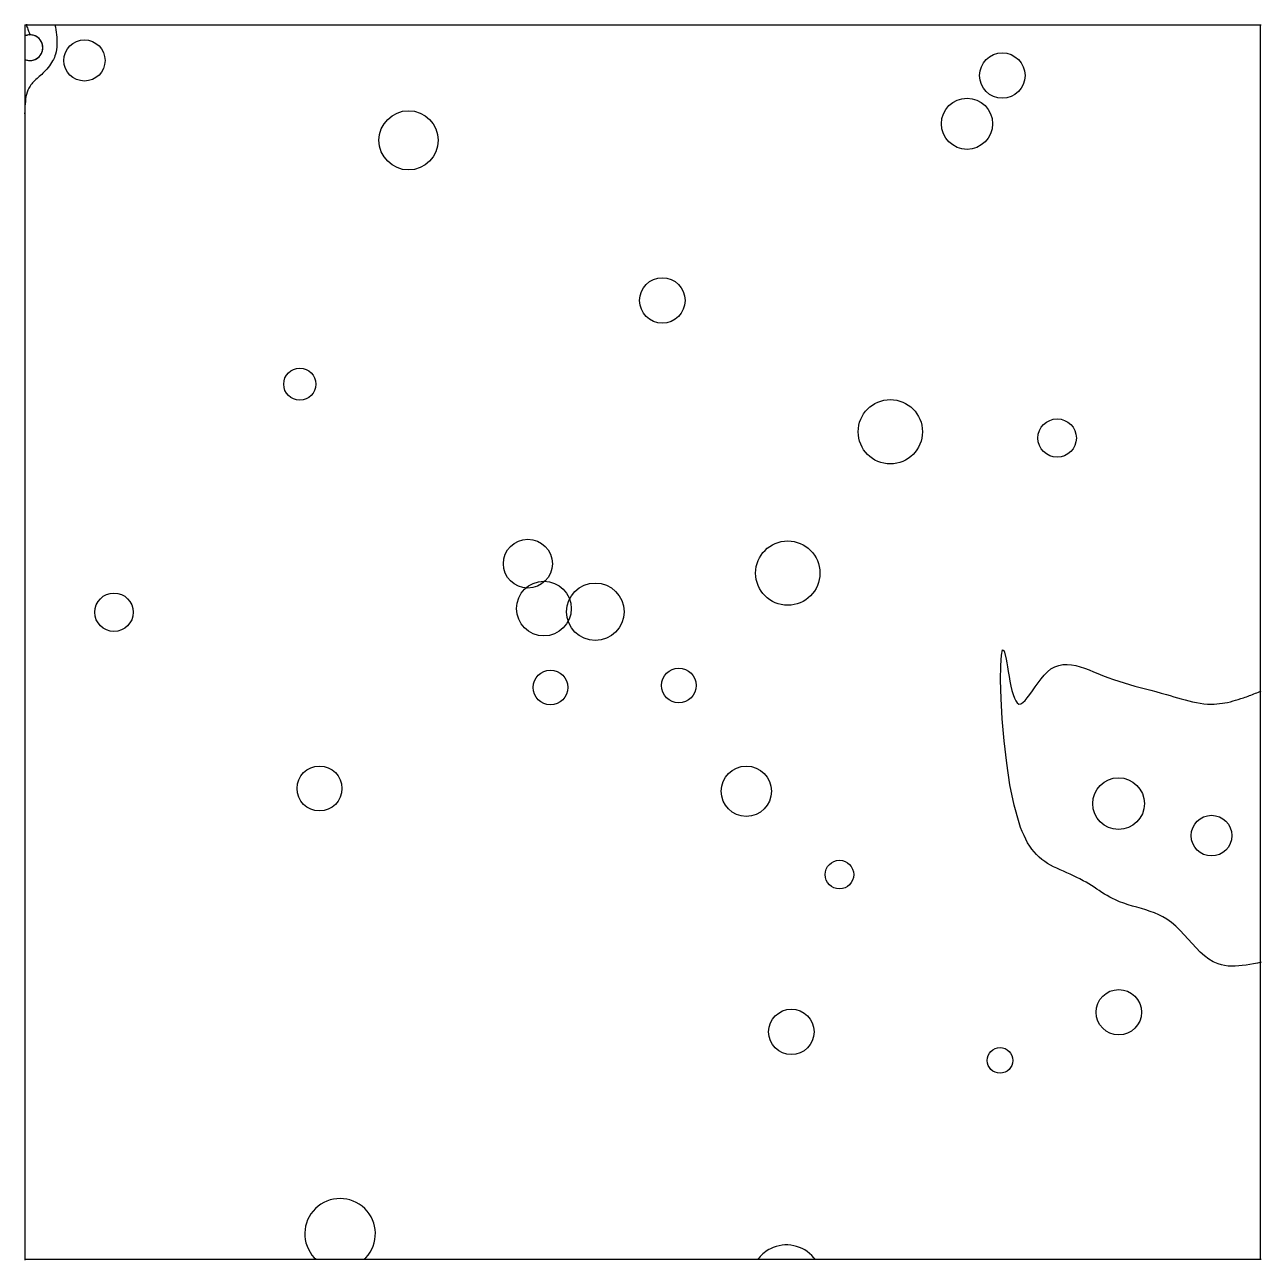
# Model space of a CAD drawing. Extents: x 7.049 to 8.034, y -0.442 to 0.543.
import ezdxf

# ---------------------------------------------------------------- set-up
doc = ezdxf.new("R2010")
doc.units = 0
for name, color, linetype in [('LAYER1', 7, 'CONTINUOUS'), ('LAYER10', 1, 'CONTINUOUS'), ('LAYER12', 5, 'CONTINUOUS')]:
    doc.layers.add(name, color=color, linetype=linetype)

msp = doc.modelspace()

# ---------------------------------------------------------------- linework, layer by layer
at = {"layer": 'LAYER1', "color": 7, "linetype": 'CONTINUOUS'}
for points in [[(7.073, 0.5426), (7.0734, 0.5406), (7.0737, 0.5386), (7.074, 0.5366), (7.0743, 0.5346), (7.0745, 0.5326), (7.0746, 0.5306), (7.0747, 0.5287), (7.0747, 0.5267), (7.0746, 0.5248), (7.0744, 0.5229), (7.0741, 0.5211), (7.0736, 0.5192), (7.0731, 0.5178), (7.0726, 0.5164), (7.0719, 0.515), (7.0712, 0.5137), (7.0704, 0.5124), (7.0696, 0.5111), (7.0687, 0.5098), (7.0677, 0.5085), (7.0667, 0.5073), (7.0656, 0.5061), (7.0645, 0.505), (7.0634, 0.5039), (7.0625, 0.503), (7.0616, 0.5022), (7.0606, 0.5014), (7.0597, 0.5005), (7.0588, 0.4997), (7.0579, 0.4989), (7.057, 0.4981), (7.0561, 0.4972), (7.0553, 0.4964), (7.0546, 0.4955), (7.0538, 0.4946), (7.0532, 0.4936), (7.0523, 0.4921), (7.0515, 0.4905), (7.0509, 0.4888), (7.0504, 0.4871), (7.05, 0.4853), (7.0497, 0.4834), (7.0495, 0.4815), (7.0493, 0.4796), (7.0492, 0.4776), (7.0491, 0.4756), (7.0491, 0.4736), (7.049, 0.4716)], [(7.0501, 0.5426), (7.0505, 0.5417), (7.0508, 0.5409), (7.0511, 0.54), (7.0514, 0.5391), (7.0517, 0.5383), (7.052, 0.5376), (7.0523, 0.5369), (7.0525, 0.5363), (7.0527, 0.5357), (7.0529, 0.5352), (7.053, 0.5348), (7.0531, 0.5345), (7.0532, 0.5344), (7.0532, 0.5344), (7.0532, 0.5343), (7.0532, 0.5343), (7.0532, 0.5343), (7.0532, 0.5343), (7.0532, 0.5343), (7.0532, 0.5343), (7.0532, 0.5344), (7.0532, 0.5344), (7.0532, 0.5345), (7.0531, 0.5345)], [(7.0501, 0.5426), (7.0501, 0.5426), (7.0501, 0.5426), (7.0501, 0.5426), (7.0501, 0.5426), (7.0501, 0.5426), (7.0501, 0.5426), (7.0501, 0.5426), (7.0501, 0.5426), (7.0501, 0.5426), (7.0501, 0.5426), (7.0501, 0.5426), (7.0501, 0.5426), (7.0501, 0.5426), (7.0501, 0.5426), (7.0501, 0.5426), (7.0501, 0.5426), (7.0501, 0.5426), (7.0501, 0.5426), (7.0501, 0.5426), (7.0501, 0.5426), (7.0501, 0.5426), (7.0501, 0.5426), (7.0501, 0.5426), (7.0501, 0.5426)], [(7.0501, 0.5426), (7.0501, 0.5426), (7.0501, 0.5426), (7.0501, 0.5426), (7.0501, 0.5426), (7.0501, 0.5426), (7.0501, 0.5426), (7.0501, 0.5426), (7.0501, 0.5426), (7.0501, 0.5426), (7.0501, 0.5426), (7.0501, 0.5426), (7.0501, 0.5426), (7.0505, 0.5426), (7.0507, 0.5426), (7.0509, 0.5426), (7.051, 0.5426), (7.051, 0.5426), (7.051, 0.5426), (7.0509, 0.5426), (7.0508, 0.5426), (7.0507, 0.5426), (7.0505, 0.5426), (7.0503, 0.5426), (7.0501, 0.5426)], [(7.049, 0.4716), (7.049, 0.4716), (7.049, 0.4716), (7.049, 0.4716), (7.049, 0.4716), (7.049, 0.4716), (7.049, 0.4716), (7.049, 0.4716), (7.049, 0.4716), (7.049, 0.4716), (7.049, 0.4716), (7.049, 0.4716), (7.049, 0.4716), (7.049, 0.4719), (7.049, 0.4721), (7.049, 0.4723), (7.049, 0.4724), (7.049, 0.4724), (7.049, 0.4724), (7.049, 0.4723), (7.049, 0.4722), (7.049, 0.4721), (7.049, 0.4719), (7.049, 0.4718), (7.049, 0.4716)], [(7.049, 0.4716), (7.049, 0.4716), (7.049, 0.4716), (7.049, 0.4716), (7.049, 0.4716), (7.049, 0.4716), (7.049, 0.4716), (7.049, 0.4716), (7.049, 0.4716), (7.049, 0.4716), (7.049, 0.4716), (7.049, 0.4716), (7.049, 0.4716), (7.049, 0.4716), (7.049, 0.4716), (7.049, 0.4716), (7.049, 0.4716), (7.049, 0.4716), (7.049, 0.4716), (7.049, 0.4716), (7.049, 0.4716), (7.049, 0.4716), (7.049, 0.4716), (7.049, 0.4716), (7.049, 0.4716)], [(7.049, 0.4716), (7.049, 0.4716), (7.049, 0.4716), (7.049, 0.4716), (7.049, 0.4716), (7.049, 0.4716), (7.049, 0.4716), (7.049, 0.4716), (7.049, 0.4716), (7.049, 0.4716), (7.049, 0.4716), (7.049, 0.4716), (7.049, 0.4716), (7.049, 0.4716), (7.049, 0.4716), (7.049, 0.4716), (7.049, 0.4716), (7.049, 0.4716), (7.049, 0.4716), (7.049, 0.4716), (7.049, 0.4716), (7.049, 0.4716), (7.049, 0.4716), (7.049, 0.4716), (7.049, 0.4716)], [(7.049, 0.4716), (7.049, 0.4716), (7.049, 0.4716), (7.049, 0.4716), (7.049, 0.4716), (7.049, 0.4716), (7.049, 0.4716), (7.049, 0.4716), (7.049, 0.4716), (7.049, 0.4716), (7.049, 0.4716), (7.049, 0.4716), (7.049, 0.4716), (7.049, 0.4716), (7.049, 0.4716), (7.049, 0.4716), (7.049, 0.4716), (7.049, 0.4716), (7.049, 0.4716), (7.049, 0.4716), (7.049, 0.4716), (7.049, 0.4716), (7.049, 0.4716), (7.049, 0.4716), (7.049, 0.4716)]]:
    msp.add_lwpolyline(points, dxfattribs=at)
for centre, radius in [((7.0966, 0.5141), 0.0164), ((7.8277, 0.5021), 0.0181), ((7.7996, 0.4637), 0.0204), ((7.3548, 0.4505), 0.0236), ((7.5569, 0.3229), 0.0181), ((7.2681, 0.2562), 0.0128), ((7.7385, 0.2183), 0.0256), ((7.8714, 0.2133), 0.0153), ((7.4498, 0.1132), 0.0195), ((7.6568, 0.1057), 0.0256), ((7.4626, 0.0774), 0.0218), ((7.1201, 0.0745), 0.0153), ((7.5035, 0.0749), 0.0229), ((7.57, 0.0162), 0.0138), ((7.4678, 0.0146), 0.0138), ((7.2838, -0.0659), 0.0179), ((7.6238, -0.0681), 0.02), ((7.9203, -0.078), 0.0206), ((7.9944, -0.1035), 0.0162), ((7.698, -0.1345), 0.0114), ((7.9205, -0.2442), 0.0181), ((7.6597, -0.2598), 0.0181), ((7.8259, -0.2826), 0.0102)]:
    msp.add_circle(centre, radius, dxfattribs=at)
for centre, radius, start, end in [((7.0532, 0.5243), 0.0102, -90.0775, 113.7545), ((7.0532, 0.5243), 0.0102, -113.7541, 113.7543), ((7.0532, 0.5243), 0.0102, -90.0775, 90.0775), ((7.0532, 0.5243), 0.0102, -113.7541, -90.0775), ((7.3002, -0.4207), 0.0281, -42.9642, -137.0408), ((7.6558, -0.458), 0.0284, 116.6989, 140.2359), ((7.6558, -0.458), 0.0284, 39.7633, 116.6992), ((7.3002, -0.4207), 0.0281, -137.0411, -133.4899), ((7.3002, -0.4207), 0.0281, -46.5098, -42.9649), ((7.6558, -0.458), 0.0284, 140.2361, 143.4024), ((7.6558, -0.458), 0.0284, 36.5987, 39.7633)]:
    msp.add_arc(centre, radius, start, end, dxfattribs=at)
at = {"layer": 'LAYER10', "color": 1, "linetype": 'CONTINUOUS'}
msp.add_lwpolyline([(8.034, -0.2044), (8.031, -0.205), (8.0279, -0.2056), (8.0249, -0.2062), (8.0219, -0.2066), (8.0189, -0.207), (8.016, -0.2073), (8.0131, -0.2075), (8.0103, -0.2075), (8.0075, -0.2074), (8.0048, -0.207), (8.0022, -0.2065), (7.9997, -0.2057), (7.9958, -0.2041), (7.9922, -0.2019), (7.9888, -0.1992), (7.9854, -0.1962), (7.9822, -0.193), (7.979, -0.1895), (7.9758, -0.186), (7.9726, -0.1824), (7.9693, -0.179), (7.9659, -0.1757), (7.9624, -0.1727), (7.9587, -0.17), (7.9556, -0.1681), (7.9524, -0.1665), (7.949, -0.1651), (7.9456, -0.1638), (7.9421, -0.1627), (7.9386, -0.1616), (7.935, -0.1606), (7.9315, -0.1596), (7.928, -0.1585), (7.9245, -0.1574), (7.9211, -0.1561), (7.9178, -0.1547), (7.9156, -0.1536), (7.9134, -0.1525), (7.9113, -0.1513), (7.9092, -0.15), (7.9071, -0.1487), (7.905, -0.1473), (7.9029, -0.146), (7.9008, -0.1446), (7.8987, -0.1433), (7.8966, -0.1419), (7.8944, -0.1406), (7.8922, -0.1394), (7.8896, -0.138), (7.887, -0.1367), (7.8844, -0.1355), (7.8817, -0.1343), (7.879, -0.1331), (7.8764, -0.1319), (7.8737, -0.1308), (7.8711, -0.1295), (7.8686, -0.1283), (7.8662, -0.127), (7.8638, -0.1256), (7.8615, -0.1241), (7.8592, -0.1224), (7.8571, -0.1206), (7.855, -0.1186), (7.8531, -0.1165), (7.8513, -0.1142), (7.8496, -0.1118), (7.8479, -0.1092), (7.8464, -0.1064), (7.845, -0.1035), (7.8436, -0.1003), (7.8423, -0.097), (7.8411, -0.0934), (7.8371, -0.0792), (7.8338, -0.063), (7.8312, -0.0457), (7.8292, -0.0279), (7.8277, -0.0105), (7.8268, 0.0058), (7.8264, 0.0203), (7.8265, 0.032), (7.827, 0.0404), (7.8279, 0.0445), (7.8292, 0.0437), (7.8308, 0.0372), (7.8313, 0.0342), (7.8318, 0.0309), (7.8324, 0.0272), (7.8331, 0.0234), (7.8338, 0.0195), (7.8345, 0.0157), (7.8354, 0.0121), (7.8363, 0.0089), (7.8373, 0.006), (7.8384, 0.0038), (7.8396, 0.0022), (7.841, 0.0014), (7.8424, 0.0015), (7.8441, 0.0025), (7.8458, 0.0041), (7.8476, 0.0063), (7.8496, 0.009), (7.8517, 0.0119), (7.8539, 0.0151), (7.8562, 0.0183), (7.8586, 0.0215), (7.8611, 0.0244), (7.8638, 0.0271), (7.8665, 0.0293), (7.8696, 0.0311), (7.8728, 0.0322), (7.876, 0.0328), (7.8794, 0.0329), (7.8828, 0.0326), (7.8863, 0.032), (7.8898, 0.031), (7.8933, 0.0299), (7.8969, 0.0285), (7.9004, 0.0271), (7.9039, 0.0256), (7.9074, 0.0242), (7.9119, 0.0225), (7.9162, 0.0209), (7.9206, 0.0195), (7.9249, 0.0182), (7.9291, 0.0169), (7.9333, 0.0157), (7.9375, 0.0146), (7.9417, 0.0135), (7.9459, 0.0124), (7.9501, 0.0113), (7.9543, 0.0101), (7.9585, 0.0089), (7.9615, 0.0081), (7.9644, 0.0072), (7.9673, 0.0063), (7.9703, 0.0054), (7.9733, 0.0046), (7.9763, 0.0038), (7.9793, 0.0031), (7.9823, 0.0025), (7.9853, 0.002), (7.9883, 0.0016), (7.9913, 0.0013), (7.9943, 0.0013), (7.9965, 0.0013), (7.9986, 0.0015), (8.0008, 0.0017), (8.003, 0.002), (8.0051, 0.0023), (8.0072, 0.0027), (8.0094, 0.0032), (8.0115, 0.0038), (8.0136, 0.0044), (8.0157, 0.005), (8.0178, 0.0057), (8.0199, 0.0064), (8.0211, 0.0068), (8.0223, 0.0072), (8.0235, 0.0076), (8.0247, 0.0081), (8.0258, 0.0085), (8.027, 0.009), (8.0282, 0.0095), (8.0294, 0.0099), (8.0305, 0.0104), (8.0317, 0.0109), (8.0329, 0.0113), (8.034, 0.0118)], dxfattribs=at)
at = {"layer": 'LAYER12', "color": 5, "linetype": 'CONTINUOUS'}
for points in [[(7.049, 0.5426), (7.049, 0.5426)], [(7.049, 0.5426), (7.0531, 0.5426)], [(7.0493, 0.5345), (7.0493, 0.5426)], [(7.0531, 0.5426), (8.034, 0.5426)], [(8.033, 0.5426), (8.033, -0.4398)], [(7.0493, -0.4398), (7.0493, 0.5345)], [(7.049, -0.4411), (7.049, -0.4411)], [(7.0493, -0.4411), (7.049, -0.4411)], [(7.0493, -0.4411), (7.0493, -0.4398)], [(8.034, -0.4411), (7.0493, -0.4411)], [(7.0493, -0.4418), (7.0493, -0.4411)], [(8.033, -0.4398), (8.033, -0.4411)]]:
    msp.add_lwpolyline(points, dxfattribs=at)

doc.saveas('drawing.dxf')
